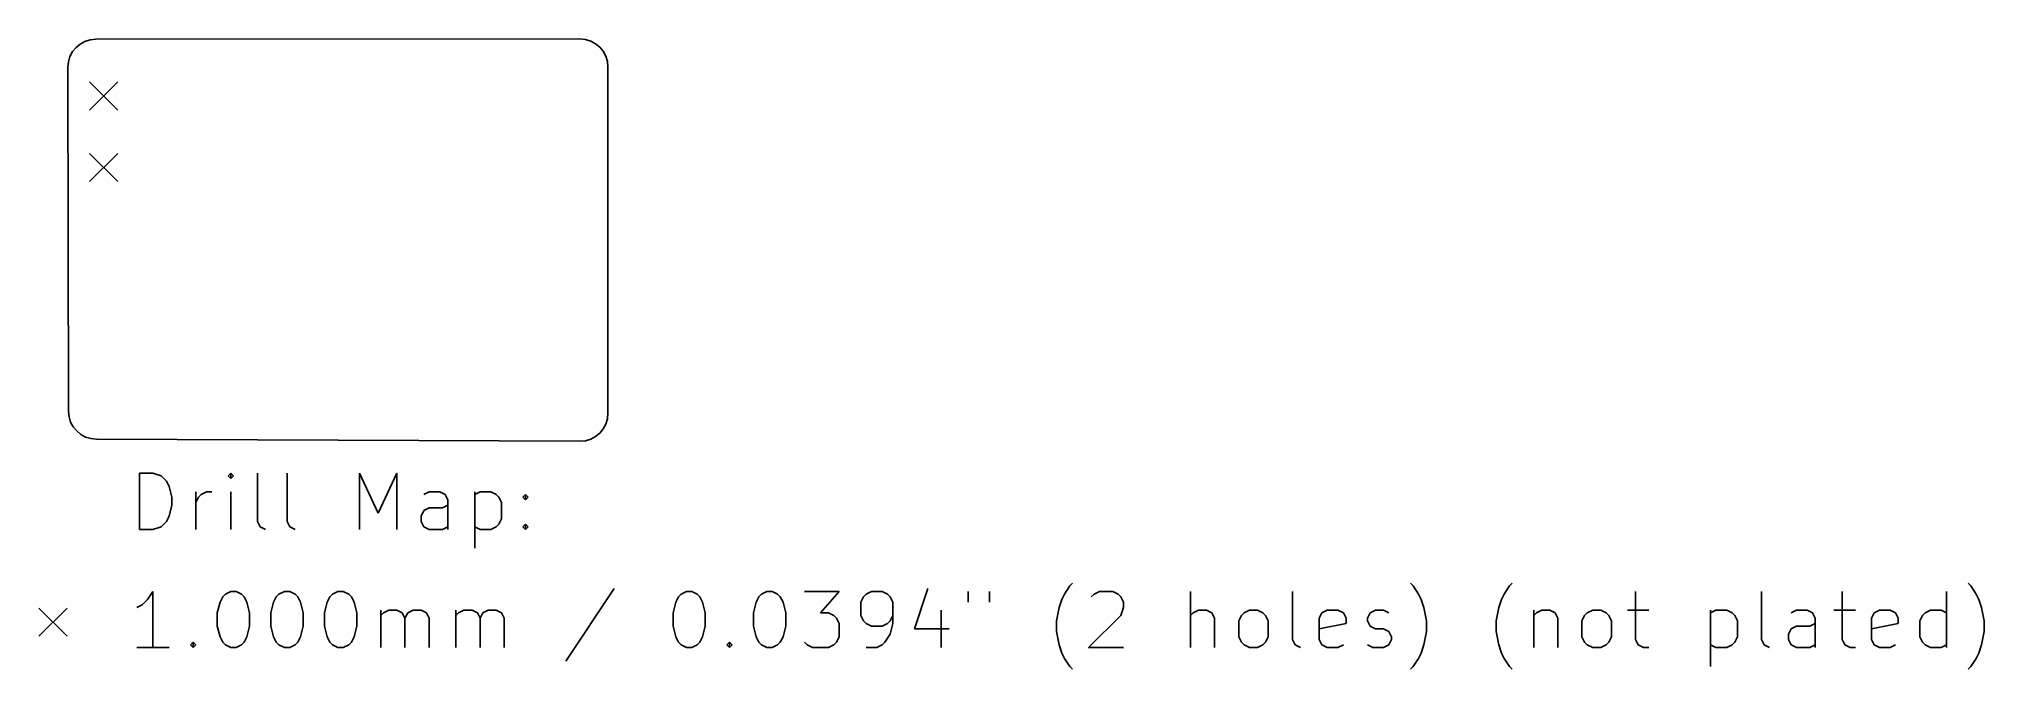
# Model space of a CAD drawing. Extents: x 5.24 to 7.96, y -4.6 to -3.72.
import ezdxf

# ---------------------------------------------------------------- set-up
doc = ezdxf.new("R2010")
doc.units = 0
doc.header["$MEASUREMENT"] = 0
doc.layers.add('BLACK', color=7, linetype='CONTINUOUS')

msp = doc.modelspace()

# ---------------------------------------------------------------- linework, layer by layer
at = {"layer": 'BLACK', "linetype": 'CONTINUOUS'}
for p, q in [((5.31906, -3.72087), (5.99578, -3.72047)), ((5.27969, -3.76024), (5.28063, -4.24094)), ((5.31024, -3.78071), (5.34961, -3.82008)), ((5.34961, -3.78071), (5.31024, -3.82008)), ((6.03515, -3.75984), (6.03515, -4.24381)), ((5.31024, -3.88071), (5.34961, -3.92008)), ((5.34961, -3.88071), (5.31024, -3.92008)), ((5.32, -4.28031), (5.99578, -4.28318)), ((5.38013, -4.4064), (5.38013, -4.32766)), ((5.38013, -4.32766), (5.39887, -4.32766)), ((5.39887, -4.32766), (5.41012, -4.33141)), ((5.41012, -4.33141), (5.41762, -4.33891)), ((5.41762, -4.33891), (5.42137, -4.34641)), ((5.42137, -4.34641), (5.42512, -4.36141)), ((5.50761, -4.32766), (5.50386, -4.33141)), ((5.50386, -4.33141), (5.50761, -4.33516)), ((5.51136, -4.33141), (5.50761, -4.32766)), ((5.50761, -4.32766), (5.50761, -4.33516)), ((5.50761, -4.33516), (5.51136, -4.33141)), ((5.5451, -4.39516), (5.5451, -4.32766)), ((5.58635, -4.39516), (5.58635, -4.32766)), ((5.68759, -4.4064), (5.68759, -4.32766)), ((5.68759, -4.32766), (5.71383, -4.38391)), ((5.71383, -4.38391), (5.74008, -4.32766)), ((5.74008, -4.32766), (5.74008, -4.4064)), ((5.42512, -4.37266), (5.42137, -4.38766)), ((5.42512, -4.36141), (5.42512, -4.37266)), ((5.45887, -4.4064), (5.45887, -4.35391)), ((5.45887, -4.36891), (5.46262, -4.36141)), ((5.46262, -4.36141), (5.46636, -4.35766)), ((5.46636, -4.35766), (5.47386, -4.35391)), ((5.47386, -4.35391), (5.48136, -4.35391)), ((5.50761, -4.4064), (5.50761, -4.35391)), ((5.78507, -4.35391), (5.77758, -4.35766)), ((5.77758, -4.38016), (5.78507, -4.37641)), ((5.80007, -4.35391), (5.78507, -4.35391)), ((5.78507, -4.37641), (5.80382, -4.37641)), ((5.80757, -4.35766), (5.80007, -4.35391)), ((5.80382, -4.37641), (5.81132, -4.37266)), ((5.81132, -4.36516), (5.80757, -4.35766)), ((5.81132, -4.4064), (5.81132, -4.36516)), ((5.84882, -4.35391), (5.84882, -4.43265)), ((5.84882, -4.35766), (5.85632, -4.35391)), ((5.85632, -4.35391), (5.87131, -4.35391)), ((5.87131, -4.35391), (5.87881, -4.35766)), ((5.87881, -4.35766), (5.88256, -4.36141)), ((5.88256, -4.36141), (5.88631, -4.36891)), ((5.88631, -4.36891), (5.88631, -4.39141)), ((5.91631, -4.36141), (5.92006, -4.35766)), ((5.92006, -4.36516), (5.91631, -4.36141)), ((5.92006, -4.35766), (5.92381, -4.36141)), ((5.92006, -4.35766), (5.92006, -4.36516)), ((5.92381, -4.36141), (5.92006, -4.36516)), ((5.39887, -4.4064), (5.38013, -4.4064)), ((5.41012, -4.40265), (5.39887, -4.4064)), ((5.41762, -4.39516), (5.41012, -4.40265)), ((5.42137, -4.38766), (5.41762, -4.39516)), ((5.54885, -4.40265), (5.5451, -4.39516)), ((5.55635, -4.4064), (5.54885, -4.40265)), ((5.5901, -4.40265), (5.58635, -4.39516)), ((5.5976, -4.4064), (5.5901, -4.40265)), ((5.77383, -4.38766), (5.77758, -4.38016)), ((5.77383, -4.39516), (5.77383, -4.38766)), ((5.77758, -4.40265), (5.77383, -4.39516)), ((5.78507, -4.4064), (5.77758, -4.40265)), ((5.80382, -4.4064), (5.78507, -4.4064)), ((5.81132, -4.40265), (5.80382, -4.4064)), ((5.85632, -4.4064), (5.84882, -4.40265)), ((5.87131, -4.4064), (5.85632, -4.4064)), ((5.87881, -4.40265), (5.87131, -4.4064)), ((5.88256, -4.3989), (5.87881, -4.40265)), ((5.88631, -4.39141), (5.88256, -4.3989)), ((5.91631, -4.40265), (5.92006, -4.3989)), ((5.92006, -4.4064), (5.91631, -4.40265)), ((5.92006, -4.3989), (5.92381, -4.40265)), ((5.92006, -4.3989), (5.92006, -4.4064)), ((5.92381, -4.40265), (5.92006, -4.4064)), ((6.67371, -4.49677), (6.68121, -4.48552)), ((6.68121, -4.48552), (6.68496, -4.48177)), ((7.16115, -4.48552), (7.1574, -4.48177)), ((7.16865, -4.49677), (7.16115, -4.48552)), ((7.28864, -4.49677), (7.29614, -4.48552)), ((7.29614, -4.48552), (7.29989, -4.48177)), ((7.94106, -4.48552), (7.93731, -4.48177)), ((7.94855, -4.49677), (7.94106, -4.48552)), ((5.38388, -4.51177), (5.37638, -4.51552)), ((5.39137, -4.50427), (5.38388, -4.51177)), ((5.39887, -4.49302), (5.39137, -4.50427)), ((5.39887, -4.57176), (5.39887, -4.49302)), ((5.48886, -4.52301), (5.49261, -4.50802)), ((5.49261, -4.50802), (5.49636, -4.50052)), ((5.49636, -4.50052), (5.50011, -4.49677)), ((5.50011, -4.49677), (5.50761, -4.49302)), ((5.50761, -4.49302), (5.51511, -4.49302)), ((5.51511, -4.49302), (5.52261, -4.49677)), ((5.52261, -4.49677), (5.52636, -4.50052)), ((5.52636, -4.50052), (5.53011, -4.50802)), ((5.53011, -4.50802), (5.53386, -4.52301)), ((5.56385, -4.52301), (5.5676, -4.50802)), ((5.5676, -4.50802), (5.57135, -4.50052)), ((5.57135, -4.50052), (5.5751, -4.49677)), ((5.5751, -4.49677), (5.5826, -4.49302)), ((5.5826, -4.49302), (5.5901, -4.49302)), ((5.5901, -4.49302), (5.5976, -4.49677)), ((5.5976, -4.49677), (5.60135, -4.50052)), ((5.60135, -4.50052), (5.6051, -4.50802)), ((5.6051, -4.50802), (5.60885, -4.52301)), ((5.63884, -4.52301), (5.64259, -4.50802)), ((5.64259, -4.50802), (5.64634, -4.50052)), ((5.64634, -4.50052), (5.65009, -4.49677)), ((5.65009, -4.49677), (5.65759, -4.49302)), ((5.65759, -4.49302), (5.66509, -4.49302)), ((5.66509, -4.49302), (5.67259, -4.49677)), ((5.67259, -4.49677), (5.67634, -4.50052)), ((5.67634, -4.50052), (5.68009, -4.50802)), ((5.68009, -4.50802), (5.68384, -4.52301)), ((6.04379, -4.48927), (5.9763, -4.59051)), ((6.12628, -4.52301), (6.13003, -4.50802)), ((6.13003, -4.50802), (6.13378, -4.50052)), ((6.13378, -4.50052), (6.13753, -4.49677)), ((6.13753, -4.49677), (6.14503, -4.49302)), ((6.14503, -4.49302), (6.15253, -4.49302)), ((6.15253, -4.49302), (6.16003, -4.49677)), ((6.16003, -4.49677), (6.16378, -4.50052)), ((6.16378, -4.50052), (6.16753, -4.50802)), ((6.16753, -4.50802), (6.17128, -4.52301)), ((6.23877, -4.52301), (6.24252, -4.50802)), ((6.24252, -4.50802), (6.24627, -4.50052)), ((6.24627, -4.50052), (6.25002, -4.49677)), ((6.25002, -4.49677), (6.25752, -4.49302)), ((6.25752, -4.49302), (6.26501, -4.49302)), ((6.26501, -4.49302), (6.27251, -4.49677)), ((6.27251, -4.49677), (6.27626, -4.50052)), ((6.27626, -4.50052), (6.28001, -4.50802)), ((6.28001, -4.50802), (6.28376, -4.52301)), ((6.31001, -4.49302), (6.35875, -4.49302)), ((6.35875, -4.49302), (6.33251, -4.52301)), ((6.3925, -4.50052), (6.38875, -4.50802)), ((6.38875, -4.50802), (6.38875, -4.52676)), ((6.39625, -4.49677), (6.3925, -4.50052)), ((6.40375, -4.49302), (6.39625, -4.49677)), ((6.41875, -4.49302), (6.40375, -4.49302)), ((6.42624, -4.49677), (6.41875, -4.49302)), ((6.42999, -4.50052), (6.42624, -4.49677)), ((6.43374, -4.50802), (6.42999, -4.50052)), ((6.43374, -4.53801), (6.43374, -4.50802)), ((6.48249, -4.48927), (6.46374, -4.54551)), ((6.53873, -4.49302), (6.53873, -4.50802)), ((6.56873, -4.49302), (6.56873, -4.50802)), ((6.66247, -4.53426), (6.66621, -4.51552)), ((6.66621, -4.51552), (6.66996, -4.50427)), ((6.66996, -4.50427), (6.67371, -4.49677)), ((6.71121, -4.50052), (6.71496, -4.49677)), ((6.71496, -4.49677), (6.72246, -4.49302)), ((6.72246, -4.49302), (6.74121, -4.49302)), ((6.74121, -4.49302), (6.7487, -4.49677)), ((6.7487, -4.49677), (6.75245, -4.50052)), ((6.75245, -4.50052), (6.7562, -4.50802)), ((6.7562, -4.51552), (6.75245, -4.52676)), ((6.7562, -4.50802), (6.7562, -4.51552)), ((6.84994, -4.57176), (6.84994, -4.49302)), ((6.99242, -4.56051), (6.99242, -4.49302)), ((7.1724, -4.50427), (7.16865, -4.49677)), ((7.17615, -4.51552), (7.1724, -4.50427)), ((7.1799, -4.53426), (7.17615, -4.51552)), ((7.27739, -4.53426), (7.28114, -4.51552)), ((7.28114, -4.51552), (7.28489, -4.50427)), ((7.28489, -4.50427), (7.28864, -4.49677)), ((7.47236, -4.49302), (7.47236, -4.56051)), ((7.64859, -4.56051), (7.64859, -4.49302)), ((7.76108, -4.49302), (7.76108, -4.56051)), ((7.90731, -4.57176), (7.90731, -4.49302)), ((7.9523, -4.50427), (7.94855, -4.49677)), ((7.95605, -4.51552), (7.9523, -4.50427)), ((7.9598, -4.53426), (7.95605, -4.51552)), ((5.23933, -4.51645), (5.2787, -4.55582)), ((5.2787, -4.51645), (5.23933, -4.55582)), ((5.48886, -4.54176), (5.48886, -4.52301)), ((5.49261, -4.55676), (5.48886, -4.54176)), ((5.53386, -4.54176), (5.53011, -4.55676)), ((5.53386, -4.52301), (5.53386, -4.54176)), ((5.56385, -4.54176), (5.56385, -4.52301)), ((5.5676, -4.55676), (5.56385, -4.54176)), ((5.60885, -4.54176), (5.6051, -4.55676)), ((5.60885, -4.52301), (5.60885, -4.54176)), ((5.63884, -4.54176), (5.63884, -4.52301)), ((5.64259, -4.55676), (5.63884, -4.54176)), ((5.68384, -4.54176), (5.68009, -4.55676)), ((5.68384, -4.52301), (5.68384, -4.54176)), ((5.71758, -4.57176), (5.71758, -4.51926)), ((5.71758, -4.52676), (5.72133, -4.52301)), ((5.72133, -4.52301), (5.72883, -4.51926)), ((5.72883, -4.51926), (5.74008, -4.51926)), ((5.74008, -4.51926), (5.74758, -4.52301)), ((5.74758, -4.52301), (5.75133, -4.53051)), ((5.75133, -4.53051), (5.75508, -4.52301)), ((5.75133, -4.53051), (5.75133, -4.57176)), ((5.75508, -4.52301), (5.76258, -4.51926)), ((5.76258, -4.51926), (5.77383, -4.51926)), ((5.77383, -4.51926), (5.78133, -4.52301)), ((5.78133, -4.52301), (5.78507, -4.53051)), ((5.78507, -4.53051), (5.78507, -4.57176)), ((5.82257, -4.57176), (5.82257, -4.51926)), ((5.82257, -4.52676), (5.82632, -4.52301)), ((5.82632, -4.52301), (5.83382, -4.51926)), ((5.83382, -4.51926), (5.84507, -4.51926)), ((5.84507, -4.51926), (5.85257, -4.52301)), ((5.85257, -4.52301), (5.85632, -4.53051)), ((5.85632, -4.53051), (5.86007, -4.52301)), ((5.85632, -4.53051), (5.85632, -4.57176)), ((5.86007, -4.52301), (5.86756, -4.51926)), ((5.86756, -4.51926), (5.87881, -4.51926)), ((5.87881, -4.51926), (5.88631, -4.52301)), ((5.88631, -4.52301), (5.89006, -4.53051)), ((5.89006, -4.53051), (5.89006, -4.57176)), ((6.12628, -4.54176), (6.12628, -4.52301)), ((6.13003, -4.55676), (6.12628, -4.54176)), ((6.17128, -4.54176), (6.16753, -4.55676)), ((6.17128, -4.52301), (6.17128, -4.54176)), ((6.23877, -4.54176), (6.23877, -4.52301)), ((6.24252, -4.55676), (6.23877, -4.54176)), ((6.28376, -4.54176), (6.28001, -4.55676)), ((6.28376, -4.52301), (6.28376, -4.54176)), ((6.33251, -4.52301), (6.34376, -4.52301)), ((6.34376, -4.52301), (6.35125, -4.52676)), ((6.35125, -4.52676), (6.355, -4.53051)), ((6.355, -4.53051), (6.35875, -4.53801)), ((6.35875, -4.53801), (6.35875, -4.55676)), ((6.38875, -4.52676), (6.3925, -4.53426)), ((6.3925, -4.53426), (6.39625, -4.53801)), ((6.39625, -4.53801), (6.40375, -4.54176)), ((6.40375, -4.54176), (6.41875, -4.54176)), ((6.41875, -4.54176), (6.42624, -4.53801)), ((6.42624, -4.53801), (6.42999, -4.53426)), ((6.42999, -4.53426), (6.43374, -4.52676)), ((6.42999, -4.55301), (6.43374, -4.53801)), ((6.50124, -4.51926), (6.50124, -4.57176)), ((6.66247, -4.54926), (6.66247, -4.53426)), ((6.75245, -4.52676), (6.70746, -4.57176)), ((6.85369, -4.52301), (6.84994, -4.52676)), ((6.86119, -4.51926), (6.85369, -4.52301)), ((6.87244, -4.51926), (6.86119, -4.51926)), ((6.87994, -4.52301), (6.87244, -4.51926)), ((6.88369, -4.53051), (6.87994, -4.52301)), ((6.88369, -4.57176), (6.88369, -4.53051)), ((6.91743, -4.53426), (6.92118, -4.52676)), ((6.91743, -4.55676), (6.91743, -4.53426)), ((6.92118, -4.52676), (6.92493, -4.52301)), ((6.92493, -4.52301), (6.93243, -4.51926)), ((6.93243, -4.51926), (6.94368, -4.51926)), ((6.94368, -4.51926), (6.95118, -4.52301)), ((6.95118, -4.52301), (6.95493, -4.52676)), ((6.95493, -4.52676), (6.95868, -4.53426)), ((6.95868, -4.53426), (6.95868, -4.55676)), ((7.02992, -4.53051), (7.03367, -4.52301)), ((7.02992, -4.56051), (7.02992, -4.53051)), ((7.06741, -4.53801), (7.02992, -4.54551)), ((7.03367, -4.52301), (7.04117, -4.51926)), ((7.04117, -4.51926), (7.05617, -4.51926)), ((7.05617, -4.51926), (7.06367, -4.52301)), ((7.06367, -4.52301), (7.06741, -4.53051)), ((7.06741, -4.53051), (7.06741, -4.53801)), ((7.09741, -4.53051), (7.10116, -4.52301)), ((7.09741, -4.53426), (7.09741, -4.53051)), ((7.10116, -4.54176), (7.09741, -4.53426)), ((7.10116, -4.52301), (7.10866, -4.51926)), ((7.10866, -4.54551), (7.10116, -4.54176)), ((7.10866, -4.51926), (7.11991, -4.51926)), ((7.11991, -4.51926), (7.12741, -4.52301)), ((7.1799, -4.54926), (7.1799, -4.53426)), ((7.27739, -4.54926), (7.27739, -4.53426)), ((7.32988, -4.51926), (7.32988, -4.57176)), ((7.32988, -4.52676), (7.33363, -4.52301)), ((7.33363, -4.52301), (7.34113, -4.51926)), ((7.34113, -4.51926), (7.35238, -4.51926)), ((7.35238, -4.51926), (7.35988, -4.52301)), ((7.35988, -4.52301), (7.36363, -4.53051)), ((7.36363, -4.53051), (7.36363, -4.57176)), ((7.39737, -4.53426), (7.40112, -4.52676)), ((7.39737, -4.55676), (7.39737, -4.53426)), ((7.40112, -4.52676), (7.40487, -4.52301)), ((7.40487, -4.52301), (7.41237, -4.51926)), ((7.41237, -4.51926), (7.42362, -4.51926)), ((7.42362, -4.51926), (7.43112, -4.52301)), ((7.43112, -4.52301), (7.43487, -4.52676)), ((7.43487, -4.52676), (7.43862, -4.53426)), ((7.43862, -4.53426), (7.43862, -4.55676)), ((7.46112, -4.51926), (7.49111, -4.51926)), ((7.57735, -4.51926), (7.57735, -4.598)), ((7.57735, -4.52301), (7.58485, -4.51926)), ((7.58485, -4.51926), (7.59985, -4.51926)), ((7.59985, -4.51926), (7.60735, -4.52301)), ((7.60735, -4.52301), (7.6111, -4.52676)), ((7.6111, -4.52676), (7.61485, -4.53426)), ((7.61485, -4.53426), (7.61485, -4.55676)), ((7.69734, -4.51926), (7.68984, -4.52301)), ((7.68984, -4.54551), (7.69734, -4.54176)), ((7.71233, -4.51926), (7.69734, -4.51926)), ((7.69734, -4.54176), (7.71608, -4.54176)), ((7.71983, -4.52301), (7.71233, -4.51926)), ((7.71608, -4.54176), (7.72358, -4.53801)), ((7.72358, -4.53051), (7.71983, -4.52301)), ((7.72358, -4.57176), (7.72358, -4.53051)), ((7.74983, -4.51926), (7.77983, -4.51926)), ((7.80232, -4.53051), (7.80607, -4.52301)), ((7.80232, -4.56051), (7.80232, -4.53051)), ((7.83982, -4.53801), (7.80232, -4.54551)), ((7.80607, -4.52301), (7.81357, -4.51926)), ((7.81357, -4.51926), (7.82857, -4.51926)), ((7.82857, -4.51926), (7.83607, -4.52301)), ((7.83607, -4.52301), (7.83982, -4.53051)), ((7.83982, -4.53051), (7.83982, -4.53801)), ((7.86981, -4.53426), (7.87356, -4.52676)), ((7.86981, -4.55676), (7.86981, -4.53426)), ((7.87356, -4.52676), (7.87731, -4.52301)), ((7.87731, -4.52301), (7.88481, -4.51926)), ((7.88481, -4.51926), (7.89981, -4.51926)), ((7.89981, -4.51926), (7.90731, -4.52301)), ((7.9598, -4.54926), (7.9598, -4.53426)), ((5.45137, -4.56801), (5.45512, -4.56426)), ((5.45512, -4.57176), (5.45137, -4.56801)), ((5.45512, -4.56426), (5.45887, -4.56801)), ((5.45512, -4.56426), (5.45512, -4.57176)), ((5.45887, -4.56801), (5.45512, -4.57176)), ((5.49636, -4.56426), (5.49261, -4.55676)), ((5.50011, -4.56801), (5.49636, -4.56426)), ((5.50761, -4.57176), (5.50011, -4.56801)), ((5.52261, -4.56801), (5.51511, -4.57176)), ((5.52636, -4.56426), (5.52261, -4.56801)), ((5.53011, -4.55676), (5.52636, -4.56426)), ((5.57135, -4.56426), (5.5676, -4.55676)), ((5.5751, -4.56801), (5.57135, -4.56426)), ((5.5826, -4.57176), (5.5751, -4.56801)), ((5.5976, -4.56801), (5.5901, -4.57176)), ((5.60135, -4.56426), (5.5976, -4.56801)), ((5.6051, -4.55676), (5.60135, -4.56426)), ((5.64634, -4.56426), (5.64259, -4.55676)), ((5.65009, -4.56801), (5.64634, -4.56426)), ((5.65759, -4.57176), (5.65009, -4.56801)), ((5.67259, -4.56801), (5.66509, -4.57176)), ((5.67634, -4.56426), (5.67259, -4.56801)), ((5.68009, -4.55676), (5.67634, -4.56426)), ((6.13378, -4.56426), (6.13003, -4.55676)), ((6.13753, -4.56801), (6.13378, -4.56426)), ((6.14503, -4.57176), (6.13753, -4.56801)), ((6.16003, -4.56801), (6.15253, -4.57176)), ((6.16378, -4.56426), (6.16003, -4.56801)), ((6.16753, -4.55676), (6.16378, -4.56426)), ((6.20127, -4.56801), (6.20502, -4.56426)), ((6.20502, -4.57176), (6.20127, -4.56801)), ((6.20502, -4.56426), (6.20877, -4.56801)), ((6.20502, -4.56426), (6.20502, -4.57176)), ((6.20877, -4.56801), (6.20502, -4.57176)), ((6.24627, -4.56426), (6.24252, -4.55676)), ((6.25002, -4.56801), (6.24627, -4.56426)), ((6.25752, -4.57176), (6.25002, -4.56801)), ((6.27251, -4.56801), (6.26501, -4.57176)), ((6.27626, -4.56426), (6.27251, -4.56801)), ((6.28001, -4.55676), (6.27626, -4.56426)), ((6.31376, -4.56801), (6.31001, -4.56426)), ((6.32126, -4.57176), (6.31376, -4.56801)), ((6.35125, -4.56801), (6.34376, -4.57176)), ((6.355, -4.56426), (6.35125, -4.56801)), ((6.35875, -4.55676), (6.355, -4.56426)), ((6.41125, -4.57176), (6.41875, -4.56801)), ((6.41875, -4.56801), (6.4225, -4.56426)), ((6.4225, -4.56426), (6.42999, -4.55301)), ((6.46374, -4.54551), (6.51248, -4.54551)), ((6.66621, -4.56801), (6.66247, -4.54926)), ((6.66996, -4.57926), (6.66621, -4.56801)), ((6.92118, -4.56426), (6.91743, -4.55676)), ((6.92493, -4.56801), (6.92118, -4.56426)), ((6.93243, -4.57176), (6.92493, -4.56801)), ((6.95118, -4.56801), (6.94368, -4.57176)), ((6.95493, -4.56426), (6.95118, -4.56801)), ((6.95868, -4.55676), (6.95493, -4.56426)), ((6.99617, -4.56801), (6.99242, -4.56051)), ((7.00367, -4.57176), (6.99617, -4.56801)), ((7.03367, -4.56801), (7.02992, -4.56051)), ((7.04117, -4.57176), (7.03367, -4.56801)), ((7.06367, -4.56801), (7.05617, -4.57176)), ((7.09741, -4.56801), (7.10491, -4.57176)), ((7.11991, -4.54551), (7.10866, -4.54551)), ((7.12741, -4.54926), (7.11991, -4.54551)), ((7.11991, -4.57176), (7.12741, -4.56801)), ((7.13116, -4.55676), (7.12741, -4.54926)), ((7.12741, -4.56801), (7.13116, -4.56051)), ((7.13116, -4.56051), (7.13116, -4.55676)), ((7.1724, -4.57926), (7.17615, -4.56801)), ((7.17615, -4.56801), (7.1799, -4.54926)), ((7.28114, -4.56801), (7.27739, -4.54926)), ((7.28489, -4.57926), (7.28114, -4.56801)), ((7.40112, -4.56426), (7.39737, -4.55676)), ((7.40487, -4.56801), (7.40112, -4.56426)), ((7.41237, -4.57176), (7.40487, -4.56801)), ((7.43112, -4.56801), (7.42362, -4.57176)), ((7.43487, -4.56426), (7.43112, -4.56801)), ((7.43862, -4.55676), (7.43487, -4.56426)), ((7.47236, -4.56051), (7.47611, -4.56801)), ((7.47611, -4.56801), (7.48361, -4.57176)), ((7.58485, -4.57176), (7.57735, -4.56801)), ((7.60735, -4.56801), (7.59985, -4.57176)), ((7.6111, -4.56426), (7.60735, -4.56801)), ((7.61485, -4.55676), (7.6111, -4.56426)), ((7.65234, -4.56801), (7.64859, -4.56051)), ((7.65984, -4.57176), (7.65234, -4.56801)), ((7.68609, -4.55301), (7.68984, -4.54551)), ((7.68609, -4.56051), (7.68609, -4.55301)), ((7.68984, -4.56801), (7.68609, -4.56051)), ((7.69734, -4.57176), (7.68984, -4.56801)), ((7.72358, -4.56801), (7.71608, -4.57176)), ((7.76108, -4.56051), (7.76483, -4.56801)), ((7.76483, -4.56801), (7.77233, -4.57176)), ((7.80607, -4.56801), (7.80232, -4.56051)), ((7.81357, -4.57176), (7.80607, -4.56801)), ((7.83607, -4.56801), (7.82857, -4.57176)), ((7.87356, -4.56426), (7.86981, -4.55676)), ((7.87731, -4.56801), (7.87356, -4.56426)), ((7.88481, -4.57176), (7.87731, -4.56801)), ((7.90731, -4.56801), (7.89981, -4.57176)), ((7.9523, -4.57926), (7.95605, -4.56801)), ((7.95605, -4.56801), (7.9598, -4.54926)), ((5.42137, -4.57176), (5.37638, -4.57176)), ((5.51511, -4.57176), (5.50761, -4.57176)), ((5.5901, -4.57176), (5.5826, -4.57176)), ((5.66509, -4.57176), (5.65759, -4.57176)), ((6.15253, -4.57176), (6.14503, -4.57176)), ((6.26501, -4.57176), (6.25752, -4.57176)), ((6.34376, -4.57176), (6.32126, -4.57176)), ((6.39625, -4.57176), (6.41125, -4.57176)), ((6.67371, -4.58676), (6.66996, -4.57926)), ((6.68121, -4.598), (6.67371, -4.58676)), ((6.70746, -4.57176), (6.7562, -4.57176)), ((6.94368, -4.57176), (6.93243, -4.57176)), ((7.05617, -4.57176), (7.04117, -4.57176)), ((7.10491, -4.57176), (7.11991, -4.57176)), ((7.16115, -4.598), (7.16865, -4.58676)), ((7.16865, -4.58676), (7.1724, -4.57926)), ((7.28864, -4.58676), (7.28489, -4.57926)), ((7.29614, -4.598), (7.28864, -4.58676)), ((7.42362, -4.57176), (7.41237, -4.57176)), ((7.48361, -4.57176), (7.49111, -4.57176)), ((7.59985, -4.57176), (7.58485, -4.57176)), ((7.71608, -4.57176), (7.69734, -4.57176)), ((7.77233, -4.57176), (7.77983, -4.57176)), ((7.82857, -4.57176), (7.81357, -4.57176)), ((7.89981, -4.57176), (7.88481, -4.57176)), ((7.94106, -4.598), (7.94855, -4.58676)), ((7.94855, -4.58676), (7.9523, -4.57926)), ((6.68496, -4.60175), (6.68121, -4.598)), ((7.1574, -4.60175), (7.16115, -4.598)), ((7.29989, -4.60175), (7.29614, -4.598)), ((7.93731, -4.60175), (7.94106, -4.598))]:
    msp.add_line(p, q, dxfattribs=at)
at = {"layer": 'BLACK'}
for centre, start, end in [((5.31906, -3.76024), -270, -180), ((5.99578, -3.75984), 0, 90), ((5.32, -4.24094), -180, -90), ((5.99578, -4.24381), -90, 0)]:
    msp.add_arc(centre, 0.03937, start, end, dxfattribs=at)

doc.saveas('drawing.dxf')
